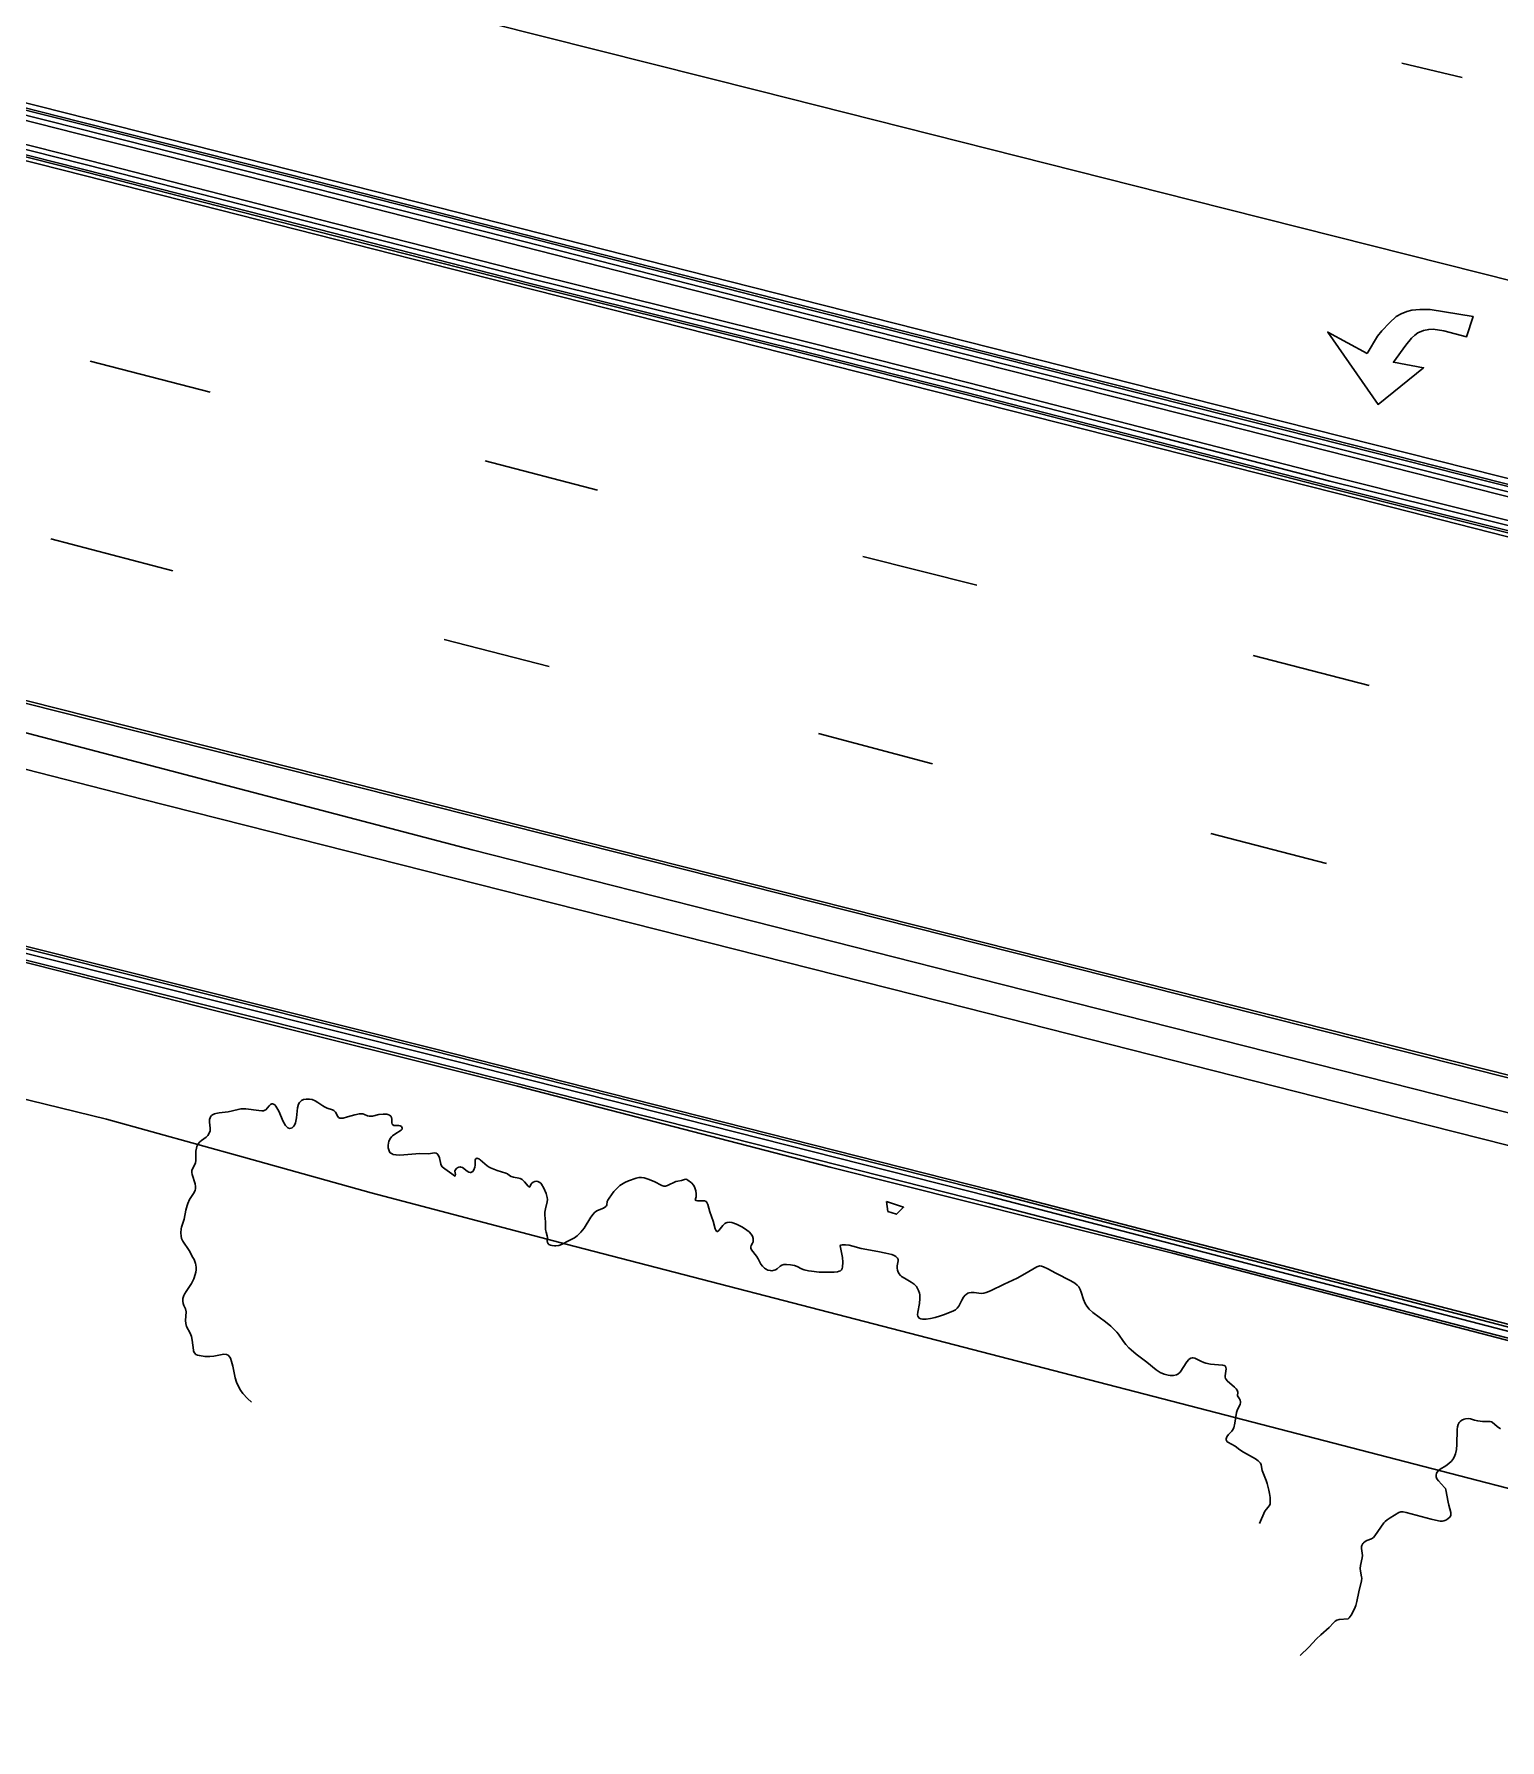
# Model space of a CAD drawing. Header units: metres. Extents: x 585772 to 587013, y 4140825 to 4141582.
# Drawn here: x 585993.81 to 586020.51, y 4140869.86 to 4140900.94 of the extents above; entities that cross this region are included whole.
import ezdxf

# ---------------------------------------------------------------- set-up
doc = ezdxf.new("R2010")
doc.units = ezdxf.units.M
doc.header["$MEASUREMENT"] = 0
for name, color, linetype, lineweight in [('BACK_OF_CURB', 5, 'Continuous', 30), ('BOTTOM_OF_CURB', 3, 'Continuous', 30), ('FOOT_PATH', 2, 'Continuous', 30), ('GUTTER', 30, 'Continuous', 30), ('PAINT_STRIPE', 4, 'Continuous', 30), ('SIGN_BOARD', 2, 'Continuous', 30), ('TOP_OF_CURB', 1, 'Continuous', 30)]:
    doc.layers.add(name, color=color, linetype=linetype, lineweight=lineweight)
for name, color, linetype, lineweight, true_color in [('GUTTER_BOTTOM', 254, 'Continuous', 30, 0xffc7d6), ('PAVED_PARKING', 191, 'Continuous', 30, 0xbaa8ff), ('PAVED_ROAD', 140, 'Continuous', 30, 0x38a9ff), ('TREELINE', 80, 'Continuous', 30, 0x36ff17)]:
    doc.layers.add(name, color=color, linetype=linetype, lineweight=lineweight, true_color=true_color)

# ---------------------------------------------------------------- blocks, each defined once
blk = doc.blocks.new('SYM207')
at = {"layer": 'SIGN_BOARD'}
blk.add_3dface([(-1.322683, 1.213682), (-1.067804, -0.602562), (0.487143, -1.125157), (1.787212, 0.168493)], dxfattribs=at)
blk = doc.blocks.new('SYM008')
at = {"layer": 'SIGN_BOARD', "xscale": 0.5, "yscale": 0.5, "zscale": 0.5}
blk.add_blockref('SYM207', (0, 0), dxfattribs=at)

msp = doc.modelspace()

# ---------------------------------------------------------------- linework, layer by layer
at = {"layer": 'BACK_OF_CURB'}
for points in [[(586044.844138, 4140885.92255, -18.389), (586040.861565, 4140886.951338, -18.374513), (586038.86073, 4140887.474933, -18.367577), (586035.717927, 4140888.253256, -18.35648), (586031.974094, 4140889.200397, -18.340439), (586028.230305, 4140890.147528, -18.323908), (586023.701752, 4140891.319859, -18.309225), (586019.254169, 4140892.428957, -18.295351), (586017.43854, 4140892.882635, -18.291), (586014.137666, 4140893.733641, -18.28575), (586010.835705, 4140894.584927, -18.284), (586007.926149, 4140895.319484, -18.283416), (586002.889918, 4140896.567724, -18.286414), (585999.029437, 4140897.555758, -18.288), (585995.16805, 4140898.544023, -18.289691), (585988.834783, 4140900.146083, -18.287574)], [(585990.286734, 4140900.217574, -18.216269), (585994.596745, 4140899.127525, -18.214103), (585998.905957, 4140898.037678, -18.216152), (586002.733299, 4140897.063666, -18.222148), (586007.536224, 4140895.831707, -18.23054), (586011.482432, 4140894.832918, -18.240938), (586015.428325, 4140893.834208, -18.255397), (586020.880142, 4140892.451954, -18.277273), (586026.838597, 4140890.938194, -18.303), (586031.717355, 4140889.727972, -18.323208), (586035.572448, 4140888.737265, -18.337785), (586041.96804, 4140887.13607, -18.358866), (586045.239826, 4140886.290434, -18.368085)], [(586046.380972, 4140870.709254, -18.56), (586041.485461, 4140871.93108, -18.541636), (586035.827345, 4140873.380771, -18.518937), (586029.602438, 4140874.93659, -18.49), (586022.210168, 4140876.777293, -18.458), (586011.192229, 4140879.642201, -18.47), (586000.998163, 4140882.224081, -18.509664), (585992.086066, 4140884.459783, -18.540662)]]:
    msp.add_polyline3d(points, dxfattribs=at)
at = {"layer": 'BOTTOM_OF_CURB'}
for points in [[(585990.331538, 4140900.39191, -18.347718), (585994.640879, 4140899.30203, -18.34691), (585998.95022, 4140898.212151, -18.346769), (586002.777857, 4140897.238064, -18.35003), (586007.580668, 4140896.006134, -18.359186), (586011.526597, 4140895.007415, -18.369808), (586015.472526, 4140894.008697, -18.383737), (586020.924422, 4140892.626422, -18.407), (586026.882427, 4140891.112777, -18.432028), (586031.761425, 4140889.902495, -18.455778), (586035.616707, 4140888.91174, -18.470565), (586042.01242, 4140887.310515, -18.491337), (586045.28453, 4140886.464794, -18.50148)], [(586044.799572, 4140885.748153, -18.51606), (586040.81627, 4140886.77713, -18.504), (586038.816309, 4140887.300497, -18.497), (586035.674218, 4140888.078642, -18.487528), (586031.929947, 4140889.025895, -18.473), (586028.185676, 4140889.973148, -18.457513), (586023.657419, 4140891.145402, -18.441828), (586019.210575, 4140892.254316, -18.427), (586017.394253, 4140892.708167, -18.423), (586014.092729, 4140893.55934, -18.418), (586010.791205, 4140894.410513, -18.417266), (586007.882466, 4140895.144864, -18.417317), (586002.845951, 4140896.393175, -18.417566), (585998.984807, 4140897.381378, -18.419), (585995.123663, 4140898.369581, -18.416469), (585988.790439, 4140899.97163, -18.409)], [(586046.429683, 4140870.903232, -18.699844), (586041.534497, 4140872.124977, -18.679), (586035.876412, 4140873.574659, -18.651546), (586029.650848, 4140875.130643, -18.618), (586022.259497, 4140876.971117, -18.563), (586011.241947, 4140879.835924, -18.608), (586001.047047, 4140882.418015, -18.646021), (585992.135549, 4140884.653567, -18.675747)]]:
    msp.add_polyline3d(points, dxfattribs=at)
at = {"layer": 'FOOT_PATH'}
for points in [[(586069.963502, 4140867.444365, -18.612), (586067.731414, 4140866.360266, -18.604648), (586065.686667, 4140866.842229, -18.60168), (586056.70738, 4140869.179058, -18.592604), (586052.745928, 4140870.225593, -18.589), (586052.631771, 4140870.24592, -18.589), (586049.034873, 4140870.020876, -18.575957), (586045.475225, 4140870.881179, -18.561125), (586035.086418, 4140873.51601, -18.512), (586024.909873, 4140876.034074, -18.472), (586014.546338, 4140878.727683, -18.463), (586008.309194, 4140880.297431, -18.483), (586002.617829, 4140881.768925, -18.511921), (585997.121302, 4140883.14231, -18.535893), (585992.203285, 4140884.397375, -18.556066), (585990.034817, 4140884.979733, -18.563773), (585987.719217, 4140886.426324, -18.578), (585986.264848, 4140887.300766, -18.588115), (585984.008002, 4140887.869458, -18.603108), (585980.310026, 4140888.82044, -18.629258), (585977.344891, 4140889.561158, -18.653), (585971.779963, 4140891.223108, -18.586), (585971.606365, 4140891.473135, -18.603), (585970.590607, 4140892.856734, -18.696)], [(585968.897115, 4140888.284513, -18.532487), (585971.124943, 4140889.345755, -18.616), (585975.640939, 4140888.462916, -18.609), (585980.188185, 4140887.422181, -18.614), (585984.310418, 4140885.354576, -18.567), (585988.050227, 4140883.091203, -18.532157), (585990.105988, 4140882.398765, -18.516036), (585995.128522, 4140881.16743, -18.487335), (585997.625551, 4140880.480791, -18.476026), (585999.947436, 4140879.828232, -18.467283), (586003.501191, 4140878.89497, -18.451), (586023.739526, 4140873.645659, -18.405), (586036.712873, 4140870.287881, -18.472), (586040.807258, 4140869.566072, -18.486741), (586045.450897, 4140868.41491, -18.501), (586049.617106, 4140867.542588, -18.516719), (586056.55604, 4140867.47376, -18.541003), (586057.748829, 4140867.157354, -18.542535), (586067.06408, 4140865.017896, -18.552088), (586067.612595, 4140864.862016, -18.552204), (586069.194188, 4140863.217009, -18.540849)]]:
    msp.add_polyline3d(points, dxfattribs=at)
at = {"layer": 'GUTTER'}
for points in [[(585984.684589, 4140891.014877, -18.782), (585994.245204, 4140888.599174, -18.741581), (586003.805819, 4140886.183471, -18.699809), (586012.846337, 4140883.899743, -18.656), (586021.886854, 4140881.616016, -18.643), (586030.927372, 4140879.332288, -18.688), (586037.471321, 4140877.668441, -18.707636), (586044.01527, 4140876.004594, -18.72299), (586050.559219, 4140874.340747, -18.736896), (586062.379355, 4140871.329081, -18.755073), (586073.056826, 4140868.649448, -18.76934)], [(585981.115311, 4140890.722175, -18.819384), (585987.060619, 4140889.23538, -18.78493), (585995.778647, 4140886.999412, -18.746369), (586003.284598, 4140885.097523, -18.709806), (586010.790549, 4140883.195635, -18.67), (586018.2965, 4140881.293746, -18.633), (586025.802451, 4140879.391857, -18.674), (586035.021332, 4140877.040246, -18.71405), (586044.240213, 4140874.688635, -18.753), (586054.501934, 4140872.097735, -18.81), (586059.283302, 4140870.823488, -18.761185)]]:
    msp.add_polyline3d(points, dxfattribs=at)
at = {"layer": 'GUTTER_BOTTOM'}
msp.add_polyline3d([(585979.488184, 4140891.720814, -18.844548), (585986.598413, 4140890.056956, -18.794105), (585994.192782, 4140888.06576, -18.759556), (586001.78715, 4140886.074563, -18.726471), (586010.580811, 4140883.843594, -18.701371), (586019.374472, 4140881.612625, -18.668286), (586028.168133, 4140879.381657, -18.712036), (586037.489755, 4140877.091238, -18.756228), (586044.424383, 4140875.292254, -18.783021), (586051.359011, 4140873.49327, -18.821992), (586058.293639, 4140871.694286, -18.796177), (586061.157602, 4140870.927458, -18.765784)], dxfattribs=at)
at = {"layer": 'PAINT_STRIPE', "extrusion": (0.006029, -0.001414, 0.999981), "elevation": -2341.160372, "flags": 128}
msp.add_lwpolyline([(586008.18942, 4140901.23397), (586009.289964, 4140900.975838)], dxfattribs=at)
at = {"layer": 'PAINT_STRIPE', "extrusion": (-0.000857698, 0.000221334, 1), "elevation": 395.368898, "flags": 128}
msp.add_lwpolyline([(585994.596376, 4140894.992486), (585996.782611, 4140894.428316)], dxfattribs=at)
at = {"layer": 'PAINT_STRIPE', "extrusion": (-0.001374, 0.000355705, 0.999999), "elevation": 648.986638, "flags": 128}
msp.add_lwpolyline([(586001.447377, 4140893.192099), (586003.493086, 4140892.662665)], dxfattribs=at)
at = {"layer": 'PAINT_STRIPE', "extrusion": (-0.002526, 0.000659878, 0.999997), "elevation": 1233.518765, "flags": 128}
msp.add_lwpolyline([(585992.196428, 4140891.826819), (585994.419858, 4140891.246022)], dxfattribs=at)
at = {"layer": 'PAINT_STRIPE', "extrusion": (-0.001815, 0.00045695, 0.999998), "elevation": 809.781784, "flags": 128}
msp.add_lwpolyline([(586007.910041, 4140891.483351), (586009.98208, 4140890.961819)], dxfattribs=at)
at = {"layer": 'PAINT_STRIPE', "extrusion": (-0.001962, 0.000505681, 0.999998), "elevation": 925.399973, "flags": 128}
msp.add_lwpolyline([(586002.02864, 4140889.477708), (586000.117203, 4140889.970266)], dxfattribs=at)
at = {"layer": 'PAINT_STRIPE', "elevation": -18.518, "flags": 128}
msp.add_lwpolyline([(586016.016799, 4140889.615033), (586018.128327, 4140889.072429)], dxfattribs=at)
at = {"layer": 'PAINT_STRIPE', "extrusion": (-0.003145, 0.000836364, 0.999995), "elevation": 1601.401396, "flags": 128}
msp.add_lwpolyline([(586005.142536, 4140888.302018), (586007.221001, 4140887.749372)], dxfattribs=at)
at = {"layer": 'PAINT_STRIPE', "extrusion": (-0.002228, 0.000579076, 0.999997), "elevation": 1073.683938, "flags": 128}
msp.add_lwpolyline([(586013.75361, 4140886.447007), (586015.85581, 4140885.900616)], dxfattribs=at)
at = {"layer": 'PAINT_STRIPE'}
for points in [[(585980.422314, 4140906.702674, -18.459), (585989.785943, 4140904.296478, -18.468174), (585999.149571, 4140901.890282, -18.481622), (586007.021098, 4140899.901971, -18.49719), (586014.892624, 4140897.91366, -18.51354), (586022.764151, 4140895.925349, -18.534138), (586030.635678, 4140893.937037, -18.558519), (586037.489255, 4140892.196482, -18.57855), (586044.342833, 4140890.455927, -18.597974), (586052.106938, 4140888.483965, -18.616225), (586059.871043, 4140886.512002, -18.631)], [(585989.240634, 4140900.803262, -18.374004), (585998.066739, 4140898.564809, -18.384375), (586006.892844, 4140896.326355, -18.398767), (586014.270015, 4140894.457923, -18.414527), (586021.647186, 4140892.58949, -18.43097), (586029.175737, 4140890.676007, -18.451588), (586037.581736, 4140888.525962, -18.47986), (586042.857551, 4140887.212542, -18.49698)], [(586044.924649, 4140885.562824, -18.525879), (586032.32141, 4140888.801287, -18.488763), (586025.131992, 4140890.635221, -18.470868), (586017.942575, 4140892.469154, -18.456643), (586010.201604, 4140894.432568, -18.445073), (586002.460634, 4140896.395981, -18.43418), (585994.719664, 4140898.359395, -18.427), (585986.978694, 4140900.322809, -18.424526)]]:
    msp.add_polyline3d(points, dxfattribs=at)
msp.add_polyline3d([(586018.097425, 4140895.11644, -18.468797), (586017.377347, 4140895.50693, -18.461), (586018.293077, 4140894.189765, -18.462671), (586019.122417, 4140894.858143, -18.464), (586018.574131, 4140894.959552, -18.467999), (586018.799649, 4140895.271516, -18.471), (586018.90421, 4140895.397948, -18.474), (586018.962884, 4140895.455144, -18.478), (586019.017045, 4140895.494278, -18.48), (586019.123863, 4140895.539432, -18.482), (586019.215636, 4140895.555988, -18.484), (586019.299886, 4140895.560504, -18.485), (586019.488603, 4140895.532494, -18.486), (586019.907223, 4140895.421866, -18.491358), (586020.023067, 4140895.79326, -18.493571), (586019.243751, 4140895.922326, -18.496), (586019.054187, 4140895.919692, -18.495), (586018.90642, 4140895.906522, -18.493), (586018.816903, 4140895.88545, -18.491), (586018.716856, 4140895.843306, -18.489), (586018.624707, 4140895.790626, -18.486), (586018.500964, 4140895.677364, -18.482), (586018.364057, 4140895.532494, -18.476), (586018.285072, 4140895.432402, -18.472)], close=True, dxfattribs=at)
at = {"layer": 'PAVED_PARKING'}
msp.add_polyline3d([(586058.990889, 4140870.901417, -18.76417), (586058.247356, 4140870.864858, -18.764385), (586053.393565, 4140870.583581, -18.749533), (586052.553434, 4140870.534896, -18.746562), (586051.583793, 4140870.468293, -18.739), (586050.125364, 4140870.368117, -18.721659), (586049.630747, 4140870.333932, -18.718), (586049.369662, 4140870.325853, -18.716), (586049.148359, 4140870.306954, -18.713), (586049.086937, 4140870.302564, -18.712), (586048.998864, 4140870.312634, -18.711), (586048.749119, 4140870.363136, -18.709), (586046.440526, 4140870.94641, -18.698332), (586041.545412, 4140872.168137, -18.680407), (586035.887335, 4140873.617818, -18.655942), (586029.661624, 4140875.173838, -18.625), (586022.270478, 4140877.014261, -18.593), (586011.253014, 4140879.879046, -18.609), (586001.057928, 4140882.461183, -18.651141), (585992.146564, 4140884.696702, -18.686427)], dxfattribs=at)
at = {"layer": 'PAVED_ROAD'}
for points in [[(586045.294309, 4140886.502938, -18.502502), (586042.022128, 4140887.348677, -18.492501), (586035.626389, 4140888.949909, -18.472029), (586031.771066, 4140889.940674, -18.46), (586026.892015, 4140891.15097, -18.439803), (586020.934108, 4140892.66459, -18.412445), (586015.482196, 4140894.046868, -18.389477), (586011.536259, 4140895.045589, -18.376273), (586007.590391, 4140896.044292, -18.366931), (586002.787605, 4140897.276216, -18.356323), (585998.959904, 4140898.250319, -18.350955), (585994.650534, 4140899.340206, -18.348854), (585990.341339, 4140900.430048, -18.35)], [(585988.780738, 4140899.933466, -18.42), (585995.113953, 4140898.33142, -18.42), (585998.975044, 4140897.34323, -18.419875), (586002.836332, 4140896.35499, -18.417), (586007.87291, 4140895.106664, -18.412108), (586010.781471, 4140894.372358, -18.412885), (586014.082899, 4140893.521209, -18.417), (586017.384565, 4140892.669999, -18.424), (586019.201038, 4140892.216111, -18.428808), (586023.647721, 4140891.107237, -18.441522), (586028.175913, 4140889.935, -18.457739), (586031.920289, 4140888.98772, -18.474298), (586035.664656, 4140888.040444, -18.49), (586038.806591, 4140887.262337, -18.500298), (586040.806361, 4140886.73902, -18.509), (586044.789823, 4140885.710002, -18.525064)], [(586073.069749, 4140868.69624, -18.762769), (586062.391252, 4140871.376131, -18.750173), (586050.571189, 4140874.387778, -18.733114), (586044.027229, 4140876.051628, -18.720039), (586037.48328, 4140877.715475, -18.705584), (586030.939295, 4140879.379331, -18.687), (586021.89874, 4140881.663068, -18.642), (586012.858223, 4140883.946795, -18.65), (586003.817706, 4140886.230522, -18.687), (585994.257092, 4140888.646225, -18.731803), (585984.696503, 4140891.061922, -18.774)]]:
    msp.add_polyline3d(points, dxfattribs=at)
at = {"layer": 'TOP_OF_CURB'}
for points in [[(585990.309136, 4140900.304742, -18.216269), (585994.618812, 4140899.214777, -18.214103), (585998.928089, 4140898.124914, -18.216152), (586002.755578, 4140897.150865, -18.222148), (586007.558446, 4140895.91892, -18.23054), (586011.504514, 4140894.920166, -18.240938), (586015.450425, 4140893.921452, -18.255397), (586020.902282, 4140892.539188, -18.277273), (586026.860512, 4140891.025486, -18.303), (586031.73939, 4140889.815233, -18.323208), (586035.594577, 4140888.824503, -18.337785), (586041.99023, 4140887.223292, -18.358866), (586045.262178, 4140886.377614, -18.368085)], [(586044.821855, 4140885.835351, -18.389), (586040.838917, 4140886.864234, -18.374513), (586038.83852, 4140887.387715, -18.367577), (586035.696072, 4140888.165949, -18.35648), (586031.95202, 4140889.113146, -18.340439), (586028.207991, 4140890.060338, -18.323908), (586023.679586, 4140891.23263, -18.309225), (586019.232372, 4140892.341637, -18.295351), (586017.416397, 4140892.795401, -18.291), (586014.115198, 4140893.64649, -18.28575), (586010.813455, 4140894.49772, -18.284), (586007.904308, 4140895.232174, -18.283416), (586002.867934, 4140896.48045, -18.286414), (585999.007122, 4140897.468568, -18.288), (585995.145857, 4140898.456802, -18.289691), (585988.812611, 4140900.058856, -18.287574)], [(586046.411108, 4140870.795164, -18.56), (586041.515797, 4140872.051036, -18.541636), (586035.857701, 4140873.500722, -18.518937), (586029.632387, 4140875.056642, -18.49), (586022.240686, 4140876.897204, -18.458), (586011.222987, 4140879.76205, -18.47), (586001.028405, 4140882.34406, -18.509664), (585992.11668, 4140884.579669, -18.540662)]]:
    msp.add_polyline3d(points, dxfattribs=at)
at = {"layer": 'TREELINE'}
for points in [[(585997.771975, 4140876.012132, -18.291), (585997.698926, 4140876.078803, -18.293), (585997.612663, 4140876.17461, -18.295), (585997.568696, 4140876.235606, -18.297), (585997.51963, 4140876.322655, -18.3), (585997.496177, 4140876.377648, -18.301), (585997.471455, 4140876.455447, -18.303), (585997.427185, 4140876.671951, -18.31), (585997.407402, 4140876.753774, -18.312), (585997.3851, 4140876.816561, -18.314), (585997.358009, 4140876.859242, -18.315), (585997.345364, 4140876.870513, -18.316), (585997.317074, 4140876.884244, -18.316), (585997.268592, 4140876.887899, -18.316), (585997.084565, 4140876.853498, -18.314), (585997.012589, 4140876.845796, -18.314), (585996.978751, 4140876.845366, -18.314), (585996.916688, 4140876.849669, -18.315), (585996.819745, 4140876.862577, -18.315), (585996.783832, 4140876.871182, -18.316), (585996.757294, 4140876.884527, -18.317), (585996.729398, 4140876.914164, -18.318), (585996.715425, 4140876.94482, -18.319), (585996.710178, 4140876.964123, -18.319), (585996.690017, 4140877.144302, -18.323), (585996.674298, 4140877.210048, -18.325), (585996.650062, 4140877.270115, -18.326), (585996.587701, 4140877.39364, -18.329), (585996.570868, 4140877.445214, -18.33), (585996.56506, 4140877.500461, -18.331), (585996.578462, 4140877.66198, -18.335), (585996.567074, 4140877.714239, -18.337), (585996.539248, 4140877.775829, -18.339), (585996.526565, 4140877.812785, -18.34), (585996.519433, 4140877.857538, -18.342), (585996.521518, 4140877.906054, -18.344), (585996.535452, 4140877.956452, -18.347), (585996.547509, 4140877.981823, -18.349), (585996.579571, 4140878.032942, -18.351), (585996.655072, 4140878.13932, -18.354), (585996.678641, 4140878.178626, -18.356), (585996.717587, 4140878.259561, -18.359), (585996.746467, 4140878.341013, -18.36), (585996.757123, 4140878.38133, -18.362), (585996.76365, 4140878.422809, -18.362), (585996.764177, 4140878.467257, -18.364), (585996.756833, 4140878.516481, -18.366), (585996.749625, 4140878.543448, -18.367), (585996.723527, 4140878.611064, -18.37), (585996.703731, 4140878.652061, -18.371), (585996.632499, 4140878.777828, -18.377), (585996.521663, 4140878.949429, -18.386), (585996.497271, 4140878.993851, -18.388), (585996.485722, 4140879.036182, -18.39), (585996.48312, 4140879.10096, -18.393), (585996.490066, 4140879.171676, -18.396), (585996.496475, 4140879.204259, -18.397), (585996.542172, 4140879.345444, -18.404), (585996.575419, 4140879.513296, -18.412), (585996.596493, 4140879.596974, -18.416), (585996.609547, 4140879.634688, -18.418), (585996.641395, 4140879.704049, -18.423), (585996.724052, 4140879.836836, -18.43), (585996.741657, 4140879.878356, -18.431), (585996.746779, 4140879.899896, -18.432), (585996.748388, 4140879.944731, -18.432), (585996.740875, 4140879.990898, -18.433), (585996.685778, 4140880.163707, -18.439), (585996.680565, 4140880.201179, -18.441), (585996.684017, 4140880.236663, -18.441), (585996.699884, 4140880.27539, -18.443), (585996.733558, 4140880.333715, -18.446), (585996.750836, 4140880.375735, -18.448), (585996.756716, 4140880.416146, -18.449), (585996.753461, 4140880.530723, -18.458), (585996.756257, 4140880.584414, -18.46), (585996.767107, 4140880.641899, -18.462), (585996.775583, 4140880.669372, -18.463), (585996.798565, 4140880.718954, -18.464), (585996.827284, 4140880.755761, -18.465), (585996.859001, 4140880.781939, -18.466), (585996.942074, 4140880.839821, -18.468), (585996.973875, 4140880.874654, -18.469), (585996.99842, 4140880.915456, -18.47), (585997.014099, 4140880.959536, -18.471), (585997.019443, 4140881.004264, -18.472), (585997.007307, 4140881.112931, -18.475), (585997.007359, 4140881.166437, -18.476), (585997.015167, 4140881.197002, -18.476), (585997.021961, 4140881.21121, -18.477), (585997.042399, 4140881.236653, -18.478), (585997.056474, 4140881.24756, -18.478), (585997.095963, 4140881.265878, -18.478), (585997.12166, 4140881.273016, -18.479), (585997.17949, 4140881.283449, -18.48), (585997.342179, 4140881.304343, -18.481), (585997.52446, 4140881.34803, -18.483), (585997.574617, 4140881.355996, -18.483), (585997.668627, 4140881.356923, -18.484), (585997.902555, 4140881.325815, -18.484), (585997.959573, 4140881.321809, -18.485), (585997.990042, 4140881.324283, -18.485), (585998.012511, 4140881.331183, -18.485), (585998.029635, 4140881.34214, -18.485), (585998.090754, 4140881.414165, -18.487), (585998.113423, 4140881.434743, -18.487), (585998.137892, 4140881.446821, -18.488), (585998.155179, 4140881.44803, -18.488), (585998.173278, 4140881.442666, -18.488), (585998.19223, 4140881.429917, -18.487), (585998.212077, 4140881.408972, -18.487), (585998.232864, 4140881.37902, -18.487), (585998.266933, 4140881.31327, -18.486), (585998.347336, 4140881.130347, -18.483), (585998.39193, 4140881.053147, -18.482), (585998.407469, 4140881.034214, -18.481), (585998.4344, 4140881.012212, -18.481), (585998.46144, 4140881.00223, -18.481), (585998.487716, 4140881.003192, -18.481), (585998.512357, 4140881.014025, -18.481), (585998.534489, 4140881.033655, -18.482), (585998.55324, 4140881.061006, -18.482), (585998.570412, 4140881.103321, -18.483), (585998.587602, 4140881.194546, -18.485), (585998.607432, 4140881.377726, -18.488), (585998.625632, 4140881.440551, -18.489), (585998.643517, 4140881.473406, -18.49), (585998.666822, 4140881.499253, -18.491), (585998.680726, 4140881.509607, -18.491), (585998.717942, 4140881.526785, -18.492), (585998.767273, 4140881.5362, -18.492), (585998.821104, 4140881.535783, -18.492), (585998.875331, 4140881.525893, -18.491), (585998.929369, 4140881.505305, -18.491), (585998.98065, 4140881.47505, -18.49), (585999.069508, 4140881.411476, -18.489), (585999.098023, 4140881.394591, -18.488), (585999.150962, 4140881.371036, -18.488), (585999.246609, 4140881.342484, -18.487), (585999.270731, 4140881.330031, -18.487), (585999.297882, 4140881.298221, -18.486), (585999.339825, 4140881.217083, -18.484), (585999.357518, 4140881.197874, -18.484), (585999.379421, 4140881.188113, -18.483), (585999.402689, 4140881.185865, -18.483), (585999.439412, 4140881.191357, -18.483), (585999.520444, 4140881.211907, -18.484), (585999.651333, 4140881.252039, -18.485), (585999.734856, 4140881.2689, -18.485), (585999.759768, 4140881.270144, -18.485), (585999.797826, 4140881.265379, -18.485), (585999.829555, 4140881.254456, -18.485), (585999.883937, 4140881.229352, -18.484), (585999.91555, 4140881.222238, -18.484), (585999.971976, 4140881.22619, -18.484), (586000.087105, 4140881.253287, -18.485), (586000.16594, 4140881.261678, -18.485), (586000.23583, 4140881.259117, -18.485), (586000.256445, 4140881.254588, -18.485), (586000.285321, 4140881.241444, -18.485), (586000.306029, 4140881.222771, -18.484), (586000.318998, 4140881.200349, -18.484), (586000.325137, 4140881.170963, -18.483), (586000.325348, 4140881.103551, -18.482), (586000.333248, 4140881.080216, -18.481), (586000.34016, 4140881.070567, -18.481), (586000.359909, 4140881.056708, -18.481), (586000.372746, 4140881.05306, -18.481), (586000.453094, 4140881.054706, -18.481), (586000.481062, 4140881.048945, -18.481), (586000.501226, 4140881.034839, -18.48), (586000.508163, 4140881.025968, -18.48), (586000.51538, 4140881.007397, -18.48), (586000.512649, 4140880.990112, -18.48), (586000.496459, 4140880.97185, -18.479), (586000.380865, 4140880.899279, -18.478), (586000.337307, 4140880.86565, -18.477), (586000.317606, 4140880.846319, -18.477), (586000.287538, 4140880.804886, -18.476), (586000.269107, 4140880.761166, -18.475), (586000.263248, 4140880.738436, -18.475), (586000.25768, 4140880.69295, -18.474), (586000.259568, 4140880.649718, -18.473), (586000.268787, 4140880.609249, -18.472), (586000.286581, 4140880.574246, -18.471), (586000.298851, 4140880.559831, -18.471), (586000.330731, 4140880.537254, -18.47), (586000.350577, 4140880.529122, -18.47), (586000.402445, 4140880.518797, -18.47), (586000.470285, 4140880.516859, -18.47), (586000.836113, 4140880.542269, -18.471), (586000.995421, 4140880.541037, -18.471), (586001.100631, 4140880.55517, -18.471), (586001.132434, 4140880.552093, -18.471), (586001.154618, 4140880.54054, -18.471), (586001.178494, 4140880.509885, -18.47), (586001.193437, 4140880.468671, -18.469), (586001.218453, 4140880.350125, -18.466), (586001.225435, 4140880.333808, -18.466), (586001.245014, 4140880.304704, -18.465), (586001.291375, 4140880.263363, -18.464), (586001.421116, 4140880.174481, -18.462), (586001.466304, 4140880.139173, -18.461), (586001.477494, 4140880.134252, -18.461), (586001.482696, 4140880.138753, -18.461), (586001.485598, 4140880.161414, -18.462), (586001.475833, 4140880.224071, -18.464), (586001.479116, 4140880.240072, -18.464), (586001.505533, 4140880.272791, -18.465), (586001.518537, 4140880.282573, -18.466), (586001.544906, 4140880.295367, -18.466), (586001.570401, 4140880.299071, -18.466), (586001.5836, 4140880.297654, -18.466), (586001.610778, 4140880.287491, -18.466), (586001.698991, 4140880.220754, -18.465), (586001.726485, 4140880.207039, -18.465), (586001.753856, 4140880.201036, -18.465), (586001.767055, 4140880.201521, -18.465), (586001.791593, 4140880.210655, -18.465), (586001.802589, 4140880.219661, -18.465), (586001.821349, 4140880.24509, -18.466), (586001.839567, 4140880.294525, -18.467), (586001.843847, 4140880.332275, -18.468), (586001.841669, 4140880.405012, -18.469), (586001.846237, 4140880.43027, -18.469), (586001.856209, 4140880.446706, -18.47), (586001.863294, 4140880.452413, -18.47), (586001.881582, 4140880.457441, -18.47), (586001.892756, 4140880.456217, -18.47), (586001.921087, 4140880.443837, -18.47), (586001.93815, 4140880.432287, -18.47), (586002.063448, 4140880.320452, -18.468), (586002.102244, 4140880.293469, -18.468), (586002.126014, 4140880.280905, -18.468), (586002.24562, 4140880.234783, -18.467), (586002.406014, 4140880.189141, -18.467), (586002.434488, 4140880.171432, -18.467), (586002.468773, 4140880.142601, -18.466), (586002.501414, 4140880.124216, -18.466), (586002.545576, 4140880.111428, -18.466), (586002.639853, 4140880.094456, -18.466), (586002.662316, 4140880.088158, -18.466), (586002.700326, 4140880.070434, -18.465), (586002.745702, 4140880.031519, -18.465), (586002.81173, 4140879.94722, -18.463), (586002.828852, 4140879.931468, -18.463), (586002.838742, 4140879.934926, -18.463), (586002.860834, 4140879.980026, -18.464), (586002.876725, 4140880.004079, -18.464), (586002.898774, 4140880.021433, -18.464), (586002.929184, 4140880.033152, -18.465), (586002.961834, 4140880.03794, -18.465), (586002.986321, 4140880.035054, -18.465), (586003.012035, 4140880.024223, -18.464), (586003.038162, 4140880.002802, -18.464), (586003.052732, 4140879.98532, -18.464), (586003.094038, 4140879.915815, -18.462), (586003.137381, 4140879.813444, -18.46), (586003.15766, 4140879.744493, -18.459), (586003.161673, 4140879.705426, -18.458), (586003.158008, 4140879.666359, -18.458), (586003.123011, 4140879.539629, -18.457), (586003.113408, 4140879.47835, -18.456), (586003.113518, 4140879.423943, -18.455), (586003.123614, 4140879.299289, -18.453), (586003.128604, 4140879.159794, -18.452), (586003.136065, 4140879.113583, -18.451), (586003.158744, 4140879.047401, -18.451), (586003.160657, 4140879.016946, -18.45), (586003.157898, 4140878.951469, -18.45), (586003.164015, 4140878.921028, -18.45), (586003.17007, 4140878.909381, -18.45), (586003.188481, 4140878.889721, -18.45), (586003.214263, 4140878.875135, -18.449), (586003.246179, 4140878.8659, -18.449), (586003.289441, 4140878.862193, -18.449), (586003.315903, 4140878.863293, -18.45), (586003.36873, 4140878.871212, -18.449), (586003.415901, 4140878.884888, -18.449), (586003.453091, 4140878.902239, -18.449), (586003.519475, 4140878.942405, -18.45), (586003.619208, 4140878.991428, -18.45), (586003.65377, 4140879.010898, -18.45), (586003.704229, 4140879.047252, -18.451), (586003.768754, 4140879.109686, -18.451), (586003.828376, 4140879.184294, -18.452), (586003.952663, 4140879.383044, -18.454), (586003.993371, 4140879.440139, -18.454), (586004.027112, 4140879.473736, -18.455), (586004.073015, 4140879.504057, -18.456), (586004.181465, 4140879.55176, -18.457), (586004.224393, 4140879.577079, -18.458), (586004.237086, 4140879.592322, -18.458), (586004.243278, 4140879.607731, -18.458), (586004.250931, 4140879.670804, -18.459), (586004.259194, 4140879.695339, -18.459), (586004.283145, 4140879.731565, -18.459), (586004.372221, 4140879.850023, -18.462), (586004.422678, 4140879.908098, -18.463), (586004.479837, 4140879.960831, -18.464), (586004.510324, 4140879.982727, -18.465), (586004.573099, 4140880.017715, -18.466), (586004.635168, 4140880.043848, -18.467), (586004.777283, 4140880.093728, -18.469), (586004.826209, 4140880.105473, -18.469), (586004.873703, 4140880.108101, -18.47), (586004.922056, 4140880.101467, -18.47), (586004.997816, 4140880.079075, -18.47), (586005.103113, 4140880.0366, -18.469), (586005.247415, 4140879.960384, -18.468), (586005.280854, 4140879.950788, -18.467), (586005.297582, 4140879.949633, -18.467), (586005.314627, 4140879.950869, -18.468), (586005.350594, 4140879.960317, -18.468), (586005.498131, 4140880.032534, -18.47), (586005.536816, 4140880.041771, -18.47), (586005.602582, 4140880.050097, -18.47), (586005.656125, 4140880.070001, -18.471), (586005.680263, 4140880.075123, -18.471), (586005.700556, 4140880.071504, -18.471), (586005.721591, 4140880.060687, -18.471), (586005.784373, 4140880.00953, -18.469), (586005.825167, 4140879.962638, -18.468), (586005.84761, 4140879.922207, -18.467), (586005.864957, 4140879.86574, -18.466), (586005.872441, 4140879.807254, -18.465), (586005.870459, 4140879.756833, -18.463), (586005.854256, 4140879.702781, -18.462), (586005.856363, 4140879.692461, -18.462), (586005.86898, 4140879.687173, -18.462), (586005.897214, 4140879.683771, -18.462), (586006.022063, 4140879.682577, -18.462), (586006.051793, 4140879.670381, -18.462), (586006.067513, 4140879.651897, -18.461), (586006.083245, 4140879.613278, -18.46), (586006.116666, 4140879.482859, -18.457), (586006.182497, 4140879.308992, -18.453), (586006.217031, 4140879.174595, -18.45), (586006.227563, 4140879.146243, -18.45), (586006.239551, 4140879.128538, -18.45), (586006.245689, 4140879.124809, -18.449), (586006.259156, 4140879.125156, -18.449), (586006.281847, 4140879.141326, -18.45), (586006.354753, 4140879.231668, -18.452), (586006.391016, 4140879.266513, -18.453), (586006.419704, 4140879.282911, -18.454), (586006.43593, 4140879.288317, -18.454), (586006.473031, 4140879.292308, -18.454), (586006.522037, 4140879.285047, -18.454), (586006.604713, 4140879.256421, -18.454), (586006.713094, 4140879.2023, -18.454), (586006.795707, 4140879.150262, -18.453), (586006.837641, 4140879.115353, -18.453), (586006.87021, 4140879.078047, -18.452), (586006.893998, 4140879.037241, -18.451), (586006.907997, 4140878.995037, -18.45), (586006.910803, 4140878.954339, -18.449), (586006.907569, 4140878.935462, -18.448), (586006.898096, 4140878.911228, -18.448), (586006.873964, 4140878.86699, -18.446), (586006.866489, 4140878.844794, -18.445), (586006.866864, 4140878.821087, -18.445), (586006.879283, 4140878.792026, -18.444), (586006.968956, 4140878.676746, -18.441), (586006.999421, 4140878.626575, -18.441), (586007.049599, 4140878.529991, -18.439), (586007.077911, 4140878.490937, -18.438), (586007.112456, 4140878.456345, -18.437), (586007.131899, 4140878.441764, -18.437), (586007.174788, 4140878.420116, -18.436), (586007.221957, 4140878.410492, -18.436), (586007.246066, 4140878.410076, -18.436), (586007.292712, 4140878.417226, -18.436), (586007.314201, 4140878.424471, -18.437), (586007.349053, 4140878.443876, -18.437), (586007.402449, 4140878.489539, -18.439), (586007.432189, 4140878.509003, -18.439), (586007.469626, 4140878.521064, -18.44), (586007.514651, 4140878.52475, -18.439), (586007.58669, 4140878.518753, -18.439), (586007.661219, 4140878.501752, -18.439), (586007.709905, 4140878.483348, -18.439), (586007.790223, 4140878.444968, -18.438), (586007.839253, 4140878.427056, -18.437), (586007.915717, 4140878.408555, -18.437), (586007.970655, 4140878.399466, -18.437), (586008.109476, 4140878.38554, -18.437), (586008.278346, 4140878.379969, -18.437), (586008.381823, 4140878.383014, -18.437), (586008.444228, 4140878.390403, -18.437), (586008.476132, 4140878.398743, -18.438), (586008.497713, 4140878.408687, -18.438), (586008.516376, 4140878.424917, -18.438), (586008.529971, 4140878.447705, -18.439), (586008.538131, 4140878.476758, -18.44), (586008.541299, 4140878.563702, -18.442), (586008.534195, 4140878.65139, -18.444), (586008.493637, 4140878.861667, -18.449), (586008.495984, 4140878.870716, -18.449), (586008.503271, 4140878.876223, -18.45), (586008.536382, 4140878.881921, -18.45), (586008.591348, 4140878.882745, -18.45), (586008.657079, 4140878.87575, -18.45), (586008.723252, 4140878.859412, -18.45), (586008.875639, 4140878.811168, -18.45), (586009.179011, 4140878.758734, -18.45), (586009.325238, 4140878.730447, -18.45), (586009.433149, 4140878.701795, -18.45), (586009.475113, 4140878.685929, -18.449), (586009.508368, 4140878.668652, -18.449), (586009.540742, 4140878.639457, -18.448), (586009.550867, 4140878.615146, -18.448), (586009.552071, 4140878.588438, -18.447), (586009.534597, 4140878.495775, -18.445), (586009.532301, 4140878.457559, -18.444), (586009.536932, 4140878.418509, -18.443), (586009.542446, 4140878.399051, -18.442), (586009.561073, 4140878.361025, -18.442), (586009.591431, 4140878.3252, -18.441), (586009.614175, 4140878.30639, -18.44), (586009.668951, 4140878.270932, -18.44), (586009.789951, 4140878.201096, -18.438), (586009.841659, 4140878.16245, -18.437), (586009.881912, 4140878.119752, -18.436), (586009.89797, 4140878.096999, -18.436), (586009.922535, 4140878.048953, -18.435), (586009.937811, 4140877.997881, -18.434), (586009.942753, 4140877.967535, -18.433), (586009.945691, 4140877.905323, -18.432), (586009.937368, 4140877.812038, -18.43), (586009.908768, 4140877.656647, -18.427), (586009.905554, 4140877.606789, -18.426), (586009.909443, 4140877.582122, -18.425), (586009.919157, 4140877.56177, -18.425), (586009.935913, 4140877.545991, -18.425), (586009.960926, 4140877.535043, -18.425), (586009.995413, 4140877.529185, -18.425), (586010.061558, 4140877.529745, -18.425), (586010.141244, 4140877.539499, -18.425), (586010.226197, 4140877.556725, -18.426), (586010.323858, 4140877.584759, -18.426), (586010.37582, 4140877.603242, -18.427), (586010.546559, 4140877.672846, -18.429), (586010.596857, 4140877.699322, -18.43), (586010.625182, 4140877.724274, -18.43), (586010.653094, 4140877.763083, -18.431), (586010.711014, 4140877.874323, -18.433), (586010.742065, 4140877.92733, -18.434), (586010.771863, 4140877.963971, -18.435), (586010.787886, 4140877.978514, -18.435), (586010.822498, 4140878.000246, -18.436), (586010.841214, 4140878.007514, -18.436), (586010.881785, 4140878.015059, -18.437), (586010.933113, 4140878.013526, -18.437), (586011.064794, 4140877.997058, -18.438), (586011.111115, 4140878.000028, -18.438), (586011.156668, 4140878.011784, -18.439), (586011.235516, 4140878.045355, -18.44), (586011.483917, 4140878.166535, -18.443), (586011.719153, 4140878.274983, -18.446), (586011.856904, 4140878.351983, -18.448), (586012.077213, 4140878.48166, -18.451), (586012.111237, 4140878.494821, -18.452), (586012.133284, 4140878.497531, -18.452), (586012.161008, 4140878.494231, -18.452), (586012.197085, 4140878.482658, -18.452), (586012.275289, 4140878.444878, -18.451), (586012.422665, 4140878.364551, -18.45), (586012.699062, 4140878.223303, -18.447), (586012.77124, 4140878.180091, -18.446), (586012.810683, 4140878.149062, -18.446), (586012.842227, 4140878.114287, -18.445), (586012.868429, 4140878.068428, -18.444), (586012.887292, 4140878.016762, -18.443), (586012.92461, 4140877.884196, -18.44), (586012.955119, 4140877.811093, -18.439), (586012.986187, 4140877.760846, -18.438), (586013.029283, 4140877.709563, -18.437), (586013.093937, 4140877.65091, -18.436), (586013.330624, 4140877.475682, -18.432), (586013.422984, 4140877.401304, -18.431), (586013.463384, 4140877.364637, -18.43), (586013.533672, 4140877.290911, -18.428), (586013.56398, 4140877.253278, -18.427), (586013.655216, 4140877.121256, -18.425), (586013.698127, 4140877.065304, -18.424), (586013.751379, 4140877.007404, -18.422), (586013.792689, 4140876.969175, -18.421), (586013.887467, 4140876.891681, -18.42), (586014.082398, 4140876.74309, -18.417), (586014.25034, 4140876.604161, -18.414), (586014.326631, 4140876.554844, -18.413), (586014.398051, 4140876.525194, -18.413), (586014.470653, 4140876.506941, -18.413), (586014.50518, 4140876.501888, -18.412), (586014.566255, 4140876.499522, -18.412), (586014.619647, 4140876.509738, -18.412), (586014.647699, 4140876.525382, -18.413), (586014.68592, 4140876.564245, -18.413), (586014.811999, 4140876.748551, -18.417), (586014.846991, 4140876.791057, -18.418), (586014.872413, 4140876.812413, -18.419), (586014.884814, 4140876.819031, -18.419), (586014.910103, 4140876.824621, -18.42), (586014.923434, 4140876.823783, -18.419), (586014.952572, 4140876.815316, -18.419), (586015.062808, 4140876.758775, -18.417), (586015.122181, 4140876.734693, -18.417), (586015.155811, 4140876.724794, -18.416), (586015.24132, 4140876.70961, -18.416), (586015.459926, 4140876.690346, -18.415), (586015.488569, 4140876.683222, -18.415), (586015.513304, 4140876.668229, -18.414), (586015.522756, 4140876.647645, -18.413), (586015.524063, 4140876.621129, -18.413), (586015.506241, 4140876.496232, -18.412), (586015.507147, 4140876.471362, -18.412), (586015.514476, 4140876.445784, -18.412), (586015.530704, 4140876.418941, -18.412), (586015.54669, 4140876.400825, -18.412), (586015.677398, 4140876.290626, -18.411), (586015.708625, 4140876.259018, -18.411), (586015.728405, 4140876.231012, -18.411), (586015.740376, 4140876.194582, -18.41), (586015.735, 4140876.127735, -18.41), (586015.744301, 4140876.108896, -18.41), (586015.767054, 4140876.07829, -18.41), (586015.779958, 4140876.052927, -18.409), (586015.786457, 4140876.023047, -18.409), (586015.786742, 4140876.007018, -18.409), (586015.780313, 4140875.974064, -18.409), (586015.733467, 4140875.880616, -18.408), (586015.716627, 4140875.827639, -18.408), (586015.685878, 4140875.632943, -18.406), (586015.664085, 4140875.549449, -18.406), (586015.642836, 4140875.5046, -18.406), (586015.629744, 4140875.485796, -18.407), (586015.570549, 4140875.423389, -18.407), (586015.5411, 4140875.385321, -18.407), (586015.526916, 4140875.349803, -18.407), (586015.526571, 4140875.326543, -18.407), (586015.529864, 4140875.315458, -18.407), (586015.545753, 4140875.293847, -18.406), (586015.558716, 4140875.283497, -18.406), (586015.68899, 4140875.213416, -18.403), (586015.777049, 4140875.147891, -18.4), (586015.843003, 4140875.104479, -18.399), (586016.058804, 4140874.981091, -18.396), (586016.107528, 4140874.946383, -18.395), (586016.138406, 4140874.916232, -18.393), (586016.149513, 4140874.901563, -18.393), (586016.164134, 4140874.87282, -18.391), (586016.184103, 4140874.772166, -18.388), (586016.253226, 4140874.590066, -18.384), (586016.272798, 4140874.530819, -18.383), (586016.305607, 4140874.408867, -18.38), (586016.316972, 4140874.352645, -18.379), (586016.326606, 4140874.27726, -18.377), (586016.32926, 4140874.198205, -18.376), (586016.326956, 4140874.158635, -18.375), (586016.310827, 4140874.12598, -18.374), (586016.258602, 4140874.066504, -18.373), (586016.231337, 4140874.027247, -18.372), (586016.135717, 4140873.807113, -18.368)], [(586016.87221, 4140871.397102, -18.253), (586017.033351, 4140871.55303, -18.255), (586017.173205, 4140871.702751, -18.258), (586017.248486, 4140871.773568, -18.259), (586017.404139, 4140871.911188, -18.26), (586017.480352, 4140871.995958, -18.262), (586017.509672, 4140872.023311, -18.262), (586017.543956, 4140872.041911, -18.261), (586017.58414, 4140872.052988, -18.259), (586017.747244, 4140872.065767, -18.249), (586017.768725, 4140872.084611, -18.249), (586017.803826, 4140872.136259, -18.252), (586017.866036, 4140872.249207, -18.261), (586017.889653, 4140872.311252, -18.267), (586017.90751, 4140872.381364, -18.27), (586017.941303, 4140872.558854, -18.282), (586017.989824, 4140872.760716, -18.292), (586017.994874, 4140872.808784, -18.293), (586017.994192, 4140872.831251, -18.294), (586017.971597, 4140872.936884, -18.299), (586017.96588, 4140872.982985, -18.304), (586017.970279, 4140873.041577, -18.306), (586018.001817, 4140873.17757, -18.31), (586018.008195, 4140873.222392, -18.311), (586018.005547, 4140873.263982, -18.313), (586017.990456, 4140873.347185, -18.315), (586017.99313, 4140873.384948, -18.315), (586017.997753, 4140873.403755, -18.316), (586018.013995, 4140873.438765, -18.317), (586018.025786, 4140873.453986, -18.317), (586018.056108, 4140873.478375, -18.317), (586018.09121, 4140873.495933, -18.317), (586018.174734, 4140873.525579, -18.318), (586018.20828, 4140873.546882, -18.318), (586018.235734, 4140873.580585, -18.319), (586018.398198, 4140873.815283, -18.324), (586018.421138, 4140873.842489, -18.324), (586018.45921, 4140873.873772, -18.325), (586018.512423, 4140873.908348, -18.326), (586018.672392, 4140874.004337, -18.328), (586018.68885, 4140874.012844, -18.329), (586018.706795, 4140874.017007, -18.329), (586018.750454, 4140874.016665, -18.329), (586018.807995, 4140874.006778, -18.33), (586019.258945, 4140873.882882, -18.334), (586019.34012, 4140873.862653, -18.333), (586019.423339, 4140873.848207, -18.332), (586019.468126, 4140873.847701, -18.333), (586019.489792, 4140873.850831, -18.333), (586019.530667, 4140873.865057, -18.336), (586019.566738, 4140873.888134, -18.338), (586019.603964, 4140873.928561, -18.343), (586019.618024, 4140873.958531, -18.345), (586019.621537, 4140873.9749, -18.347), (586019.620723, 4140874.007866, -18.348), (586019.58402, 4140874.138893, -18.356), (586019.571138, 4140874.195531, -18.359), (586019.52991, 4140874.416637, -18.372), (586019.520511, 4140874.439569, -18.374), (586019.505035, 4140874.461688, -18.375), (586019.394717, 4140874.579793, -18.388), (586019.365516, 4140874.616909, -18.391), (586019.351429, 4140874.656082, -18.394), (586019.35142, 4140874.68721, -18.395), (586019.36001, 4140874.720704, -18.395), (586019.367865, 4140874.737431, -18.395), (586019.391367, 4140874.76903, -18.397), (586019.425241, 4140874.796561, -18.397), (586019.53038, 4140874.857391, -18.395), (586019.584436, 4140874.895083, -18.395), (586019.630678, 4140874.939857, -18.396), (586019.666423, 4140874.989423, -18.398), (586019.692913, 4140875.044197, -18.399), (586019.703641, 4140875.076087, -18.4), (586019.719314, 4140875.150902, -18.403), (586019.727051, 4140875.240657, -18.405), (586019.733291, 4140875.519237, -18.409), (586019.739717, 4140875.568286, -18.41), (586019.751571, 4140875.608841, -18.41), (586019.773787, 4140875.647316, -18.41), (586019.787957, 4140875.663202, -18.41), (586019.821245, 4140875.688487, -18.411), (586019.863562, 4140875.706649, -18.411), (586019.88804, 4140875.712452, -18.411), (586019.936776, 4140875.715722, -18.412), (586019.977616, 4140875.709446, -18.412), (586020.050536, 4140875.685342, -18.412), (586020.110588, 4140875.672602, -18.413), (586020.195191, 4140875.665375, -18.413), (586020.330979, 4140875.665289, -18.414), (586020.360616, 4140875.657247, -18.414), (586020.374051, 4140875.649779, -18.414), (586020.461996, 4140875.571192, -18.413), (586020.523266, 4140875.528422, -18.412)]]:
    msp.add_polyline3d(points, dxfattribs=at)

# ---------------------------------------------------------------- block references
at = {"layer": 'SIGN_BOARD', "xscale": 0.2, "yscale": 0.2, "zscale": 0.2}
msp.add_blockref('SYM008', (586009.4716, 4140879.5497, -18.4567), dxfattribs=at)

doc.saveas('drawing.dxf')
